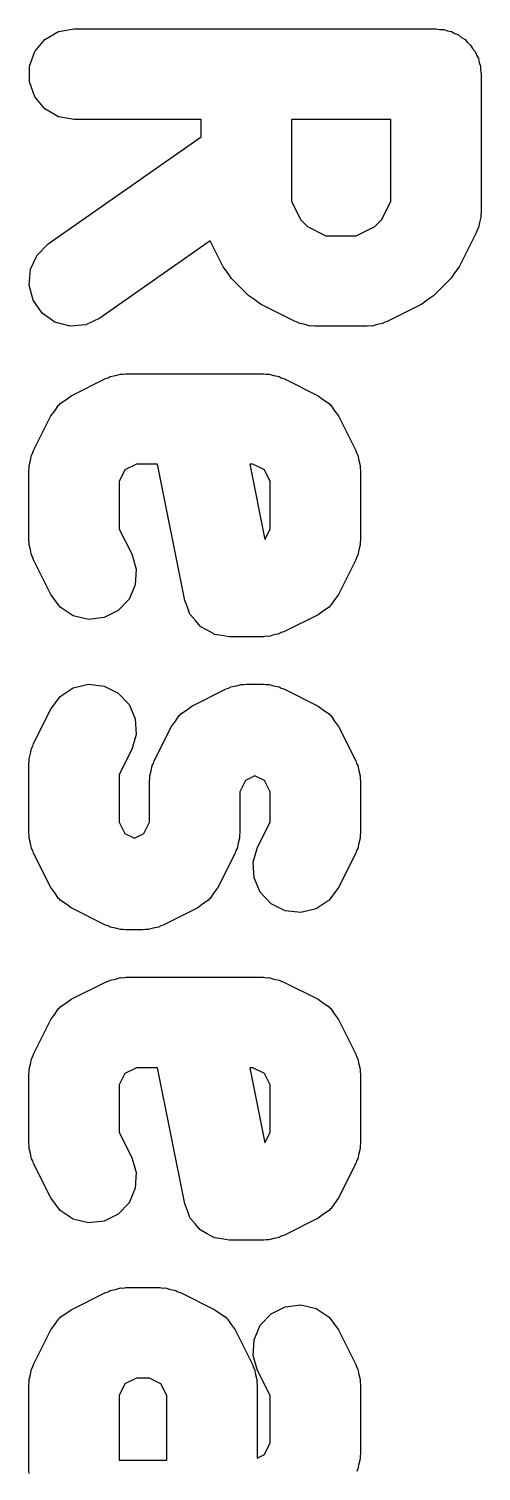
# Model space of a CAD drawing. Extents: x 51 to 137, y -158 to -25.
# Drawn here: x 58.291 to 59.561, y -55.437 to -51.391 of the extents above; entities that cross this region are included whole.
import ezdxf

# ---------------------------------------------------------------- set-up
doc = ezdxf.new("R2010")
doc.units = 0
doc.header["$MEASUREMENT"] = 0
doc.layers.add('BLACK', color=7, linetype='CONTINUOUS')

msp = doc.modelspace()

# ---------------------------------------------------------------- linework, layer by layer
at = {"layer": 'Black'}
for p, q in [((58.3741, -51.3984), (58.4176, -51.3907)), ((58.4176, -51.3907), (59.4336, -51.3907)), ((59.4336, -51.3907), (59.4445, -51.3927)), ((58.3076, -51.4542), (58.3359, -51.4204)), ((58.3359, -51.4204), (58.3741, -51.3984)), ((59.4445, -51.3927), (59.4556, -51.3927)), ((59.4556, -51.3927), (59.4661, -51.3965)), ((59.4661, -51.3965), (59.477, -51.3984)), ((59.477, -51.3984), (59.4866, -51.4039)), ((59.4866, -51.4039), (59.4971, -51.4077)), ((59.4971, -51.4077), (59.5056, -51.4149)), ((59.5056, -51.4149), (59.5152, -51.4204)), ((59.5152, -51.4204), (59.5224, -51.429)), ((59.5224, -51.429), (59.5309, -51.4361)), ((58.2925, -51.4957), (58.3076, -51.4542)), ((59.5309, -51.4361), (59.5364, -51.4457)), ((59.5364, -51.4457), (59.5436, -51.4542)), ((59.5436, -51.4542), (59.5474, -51.4647)), ((59.5474, -51.4647), (59.5529, -51.4743)), ((58.2925, -51.5398), (58.2925, -51.4957)), ((59.5529, -51.4743), (59.5549, -51.4852)), ((59.5549, -51.4852), (59.5587, -51.4957)), ((59.5587, -51.4957), (59.5587, -51.5068)), ((59.5587, -51.5068), (59.5606, -51.5177)), ((58.3076, -51.5812), (58.2925, -51.5398)), ((59.5606, -51.5177), (59.5606, -51.9048)), ((58.3359, -51.615), (58.3076, -51.5812)), ((58.3741, -51.6371), (58.3359, -51.615)), ((58.4176, -51.6447), (58.3741, -51.6371)), ((58.7744, -51.6447), (58.4176, -51.6447)), ((58.7744, -51.6935), (58.7744, -51.6447)), ((59.0284, -51.6447), (59.0284, -51.8748)), ((59.3066, -51.6447), (59.0284, -51.6447)), ((59.3066, -51.8748), (59.3066, -51.6447)), ((58.3448, -51.9943), (58.7744, -51.6935)), ((59.0284, -51.8748), (59.0541, -51.9263)), ((59.2808, -51.9263), (59.3066, -51.8748)), ((59.5606, -51.9048), (59.5593, -51.912)), ((59.5593, -51.912), (59.5597, -51.9193)), ((59.0541, -51.9263), (59.0734, -51.9455)), ((59.0734, -51.9455), (59.1249, -51.9713)), ((59.2101, -51.9713), (59.2616, -51.9455)), ((59.2616, -51.9455), (59.2808, -51.9263)), ((59.5493, -51.9546), (59.5472, -51.9616)), ((59.5529, -51.9482), (59.5493, -51.9546)), ((59.5555, -51.9336), (59.5529, -51.9482)), ((59.5597, -51.9193), (59.5555, -51.9336)), ((58.3136, -52.0254), (58.3448, -51.9943)), ((58.7999, -51.9857), (58.4904, -52.2023)), ((58.8362, -52.0583), (58.7999, -51.9857)), ((59.1249, -51.9713), (59.2101, -51.9713)), ((59.5472, -51.9616), (59.4988, -52.0583)), ((58.2949, -52.0654), (58.3136, -52.0254)), ((58.2911, -52.1094), (58.2949, -52.0654)), ((58.8483, -52.0747), (58.8362, -52.0583)), ((58.86, -52.0913), (58.8483, -52.0747)), ((59.4867, -52.0747), (59.475, -52.0913)), ((59.4988, -52.0583), (59.4867, -52.0747)), ((58.3025, -52.152), (58.2911, -52.1094)), ((58.9083, -52.1397), (58.86, -52.0913)), ((59.475, -52.0913), (59.4266, -52.1397)), ((58.3278, -52.1881), (58.3025, -52.152)), ((58.925, -52.1514), (58.9083, -52.1397)), ((58.9414, -52.1635), (58.925, -52.1514)), ((59.4099, -52.1514), (59.3936, -52.1635)), ((59.4266, -52.1397), (59.4099, -52.1514)), ((58.3639, -52.2134), (58.3278, -52.1881)), ((59.0381, -52.2119), (58.9414, -52.1635)), ((59.3936, -52.1635), (59.2969, -52.2119)), ((58.4065, -52.2248), (58.3639, -52.2134)), ((58.4504, -52.221), (58.4065, -52.2248)), ((58.4904, -52.2023), (58.4504, -52.221)), ((59.0451, -52.214), (59.0381, -52.2119)), ((59.0515, -52.2176), (59.0451, -52.214)), ((59.0661, -52.2202), (59.0515, -52.2176)), ((59.0804, -52.2245), (59.0661, -52.2202)), ((59.0877, -52.224), (59.0804, -52.2245)), ((59.0949, -52.2253), (59.0877, -52.224)), ((59.2401, -52.2253), (59.0949, -52.2253)), ((59.2473, -52.224), (59.2401, -52.2253)), ((59.2546, -52.2245), (59.2473, -52.224)), ((59.2688, -52.2202), (59.2546, -52.2245)), ((59.2835, -52.2176), (59.2688, -52.2202)), ((59.2898, -52.214), (59.2835, -52.2176)), ((59.2969, -52.2119), (59.2898, -52.214)), ((58.5339, -52.3634), (58.5482, -52.3592)), ((58.5482, -52.3592), (58.5555, -52.3596)), ((58.5555, -52.3596), (58.5627, -52.3584)), ((58.5627, -52.3584), (58.9498, -52.3584)), ((58.9498, -52.3584), (58.957, -52.3596)), ((58.957, -52.3596), (58.9643, -52.3592)), ((58.9643, -52.3592), (58.9785, -52.3634)), ((58.4092, -52.4201), (58.5059, -52.3718)), ((58.5059, -52.3718), (58.5129, -52.3697)), ((58.5129, -52.3697), (58.5193, -52.366)), ((58.5193, -52.366), (58.5339, -52.3634)), ((58.9785, -52.3634), (58.9932, -52.366)), ((58.9932, -52.366), (58.9995, -52.3697)), ((58.9995, -52.3697), (59.0066, -52.3718)), ((59.0066, -52.3718), (59.1033, -52.4201)), ((58.3766, -52.4443), (58.3786, -52.4415)), ((58.3786, -52.4415), (58.3942, -52.4312)), ((58.3942, -52.4312), (58.4092, -52.4201)), ((59.1033, -52.4201), (59.1183, -52.4312)), ((59.1183, -52.4312), (59.1338, -52.4415)), ((59.1338, -52.4415), (59.1359, -52.4443)), ((58.304, -52.5737), (58.3524, -52.4769)), ((58.3524, -52.4769), (58.3635, -52.462)), ((58.3635, -52.462), (58.3737, -52.4464)), ((58.3737, -52.4464), (58.3766, -52.4443)), ((59.1359, -52.4443), (59.1388, -52.4464)), ((59.1388, -52.4464), (59.149, -52.462)), ((59.149, -52.462), (59.1601, -52.4769)), ((59.1601, -52.4769), (59.2085, -52.5737)), ((58.2914, -52.616), (58.2957, -52.6017)), ((58.2957, -52.6017), (58.2982, -52.5871)), ((58.2982, -52.5871), (58.3019, -52.5807)), ((58.3019, -52.5807), (58.304, -52.5737)), ((59.2085, -52.5737), (59.2106, -52.5807)), ((59.2106, -52.5807), (59.2143, -52.5871)), ((59.2143, -52.5871), (59.2168, -52.6017)), ((59.2168, -52.6017), (59.2211, -52.616)), ((58.2906, -52.6305), (58.2919, -52.6233)), ((58.2906, -52.824), (58.2906, -52.6305)), ((58.2919, -52.6233), (58.2914, -52.616)), ((58.5606, -52.6284), (58.5446, -52.6605)), ((58.5927, -52.6124), (58.5606, -52.6284)), ((58.6521, -52.6124), (58.5927, -52.6124)), ((58.7285, -52.9941), (58.6521, -52.6124)), ((58.9198, -52.6124), (58.9112, -52.6124)), ((58.9112, -52.6124), (58.9533, -52.8232)), ((58.9519, -52.6284), (58.9198, -52.6124)), ((58.9679, -52.6605), (58.9519, -52.6284)), ((59.2211, -52.616), (59.2206, -52.6233)), ((59.2206, -52.6233), (59.2219, -52.6305)), ((59.2219, -52.6305), (59.2219, -52.824)), ((58.5446, -52.6605), (58.5446, -52.794)), ((58.9679, -52.794), (58.9679, -52.6605)), ((58.5446, -52.794), (58.5796, -52.864)), ((58.9533, -52.8232), (58.9679, -52.794)), ((58.2919, -52.8312), (58.2906, -52.824)), ((58.2914, -52.8385), (58.2919, -52.8312)), ((58.2957, -52.8528), (58.2914, -52.8385)), ((59.2211, -52.8385), (59.2168, -52.8528)), ((59.2219, -52.824), (59.2206, -52.8312)), ((59.2206, -52.8312), (59.2211, -52.8385)), ((58.2982, -52.8675), (58.2957, -52.8528)), ((58.3019, -52.8738), (58.2982, -52.8675)), ((58.304, -52.8808), (58.3019, -52.8738)), ((58.3524, -52.9776), (58.304, -52.8808)), ((58.5796, -52.864), (58.5921, -52.9063)), ((59.2085, -52.8808), (59.1601, -52.9776)), ((59.2106, -52.8738), (59.2085, -52.8808)), ((59.2143, -52.8675), (59.2106, -52.8738)), ((59.2168, -52.8528), (59.2143, -52.8675)), ((58.5921, -52.9063), (58.5895, -52.9503)), ((58.5895, -52.9503), (58.5719, -52.9908)), ((58.3786, -53.013), (58.3524, -52.9776)), ((58.5719, -52.9908), (58.5416, -53.0228)), ((58.736, -53.0133), (58.7285, -52.9941)), ((59.1359, -53.0102), (59.1338, -53.013)), ((59.1388, -53.0081), (59.1359, -53.0102)), ((59.149, -52.9925), (59.1388, -53.0081)), ((59.1601, -52.9776), (59.149, -52.9925)), ((58.4155, -53.0373), (58.3786, -53.013)), ((58.4584, -53.0476), (58.4155, -53.0373)), ((58.5022, -53.0425), (58.4584, -53.0476)), ((58.5416, -53.0228), (58.5022, -53.0425)), ((58.743, -53.0327), (58.736, -53.0133)), ((58.744, -53.0338), (58.743, -53.0327)), ((58.7445, -53.0352), (58.744, -53.0338)), ((58.7581, -53.0507), (58.7445, -53.0352)), ((58.7714, -53.0664), (58.7581, -53.0507)), ((59.1033, -53.0344), (59.0066, -53.0828)), ((59.1183, -53.0233), (59.1033, -53.0344)), ((59.1338, -53.013), (59.1183, -53.0233)), ((58.7726, -53.0672), (58.7714, -53.0664)), ((58.7736, -53.0683), (58.7726, -53.0672)), ((58.7917, -53.0782), (58.7736, -53.0683)), ((58.8096, -53.0885), (58.7917, -53.0782)), ((58.811, -53.0888), (58.8096, -53.0885)), ((58.8123, -53.0895), (58.811, -53.0888)), ((58.8327, -53.0926), (58.8123, -53.0895)), ((58.9785, -53.0911), (58.9679, -53.0942)), ((58.9932, -53.0885), (58.9785, -53.0911)), ((58.9995, -53.0848), (58.9932, -53.0885)), ((59.0066, -53.0828), (58.9995, -53.0848)), ((58.853, -53.0962), (58.8327, -53.0926)), ((58.9498, -53.0962), (58.853, -53.0962)), ((58.957, -53.0949), (58.9498, -53.0962)), ((58.9643, -53.0953), (58.957, -53.0949)), ((58.9679, -53.0942), (58.9643, -53.0953)), ((58.3786, -53.264), (58.4155, -53.2397)), ((58.4155, -53.2397), (58.4584, -53.2294)), ((58.4584, -53.2294), (58.5022, -53.2345)), ((58.5022, -53.2345), (58.5416, -53.2542)), ((58.7478, -53.291), (58.8446, -53.2426)), ((58.8446, -53.2426), (58.8516, -53.2405)), ((58.8516, -53.2405), (58.858, -53.2369)), ((58.858, -53.2369), (58.8726, -53.2343)), ((58.8726, -53.2343), (58.8869, -53.23)), ((58.8869, -53.23), (58.8942, -53.2305)), ((58.8942, -53.2305), (58.9014, -53.2292)), ((58.9014, -53.2292), (58.9498, -53.2292)), ((58.9498, -53.2292), (58.957, -53.2305)), ((58.957, -53.2305), (58.9643, -53.23)), ((58.9643, -53.23), (58.9785, -53.2343)), ((58.9785, -53.2343), (58.9932, -53.2369)), ((58.9932, -53.2369), (58.9995, -53.2405)), ((58.9995, -53.2405), (59.0066, -53.2426)), ((59.0066, -53.2426), (59.1033, -53.291)), ((58.3524, -53.2994), (58.3786, -53.264)), ((58.5416, -53.2542), (58.5719, -53.2862)), ((58.5719, -53.2862), (58.5895, -53.3267)), ((58.7329, -53.3021), (58.7478, -53.291)), ((59.1033, -53.291), (59.1183, -53.3021)), ((58.304, -53.3962), (58.3524, -53.2994)), ((58.5895, -53.3267), (58.5921, -53.3707)), ((58.691, -53.3478), (58.7021, -53.3328)), ((58.7021, -53.3328), (58.7124, -53.3173)), ((58.7124, -53.3173), (58.7152, -53.3152)), ((58.7152, -53.3152), (58.7173, -53.3124)), ((58.7173, -53.3124), (58.7329, -53.3021)), ((59.1183, -53.3021), (59.1338, -53.3124)), ((59.1338, -53.3124), (59.1359, -53.3152)), ((59.1359, -53.3152), (59.1388, -53.3173)), ((59.1388, -53.3173), (59.149, -53.3328)), ((59.149, -53.3328), (59.1601, -53.3478)), ((58.5921, -53.3707), (58.5796, -53.413)), ((58.6427, -53.4446), (58.691, -53.3478)), ((59.1601, -53.3478), (59.2085, -53.4446)), ((58.2957, -53.4242), (58.2982, -53.4095)), ((58.2982, -53.4095), (58.3019, -53.4032)), ((58.3019, -53.4032), (58.304, -53.3962)), ((58.5796, -53.413), (58.5446, -53.4829)), ((58.2906, -53.453), (58.2919, -53.4458)), ((58.2906, -53.6465), (58.2906, -53.453)), ((58.2914, -53.4384), (58.2957, -53.4242)), ((58.2919, -53.4458), (58.2914, -53.4384)), ((58.6369, -53.4579), (58.6406, -53.4516)), ((58.6406, -53.4516), (58.6427, -53.4446)), ((59.2085, -53.4446), (59.2106, -53.4516)), ((59.2106, -53.4516), (59.2143, -53.4579)), ((58.5446, -53.4829), (58.5446, -53.6165)), ((58.6292, -53.5014), (58.6305, -53.4941)), ((58.6301, -53.4868), (58.6343, -53.4726)), ((58.6305, -53.4941), (58.6301, -53.4868)), ((58.6343, -53.4726), (58.6369, -53.4579)), ((58.9256, -53.4861), (58.8993, -53.4992)), ((58.9519, -53.4992), (58.9256, -53.4861)), ((59.2143, -53.4579), (59.2168, -53.4726)), ((59.2168, -53.4726), (59.2211, -53.4868)), ((59.2211, -53.4868), (59.2206, -53.4941)), ((59.2206, -53.4941), (59.2219, -53.5014)), ((58.6292, -53.6165), (58.6292, -53.5014)), ((58.8993, -53.4992), (58.8832, -53.5313)), ((58.8832, -53.5313), (58.8832, -53.6465)), ((58.9679, -53.5313), (58.9519, -53.4992)), ((58.9679, -53.6165), (58.9679, -53.5313)), ((59.2219, -53.5014), (59.2219, -53.6465)), ((58.5446, -53.6165), (58.5606, -53.6486)), ((58.6132, -53.6486), (58.6292, -53.6165)), ((58.9329, -53.6865), (58.9679, -53.6165)), ((58.2919, -53.6537), (58.2906, -53.6465)), ((58.2914, -53.661), (58.2919, -53.6537)), ((58.5606, -53.6486), (58.5869, -53.6617)), ((58.5869, -53.6617), (58.6132, -53.6486)), ((58.8832, -53.6465), (58.882, -53.6537)), ((58.882, -53.6537), (58.8824, -53.661)), ((59.2219, -53.6465), (59.2206, -53.6537)), ((59.2206, -53.6537), (59.2211, -53.661)), ((58.2957, -53.6753), (58.2914, -53.661)), ((58.2982, -53.6899), (58.2957, -53.6753)), ((58.3019, -53.6963), (58.2982, -53.6899)), ((58.304, -53.7033), (58.3019, -53.6963)), ((58.8719, -53.6963), (58.8698, -53.7033)), ((58.8756, -53.6899), (58.8719, -53.6963)), ((58.8782, -53.6753), (58.8756, -53.6899)), ((58.8824, -53.661), (58.8782, -53.6753)), ((58.9204, -53.7287), (58.9329, -53.6865)), ((59.2106, -53.6963), (59.2085, -53.7033)), ((59.2143, -53.6899), (59.2106, -53.6963)), ((59.2168, -53.6753), (59.2143, -53.6899)), ((59.2211, -53.661), (59.2168, -53.6753)), ((58.3524, -53.8001), (58.304, -53.7033)), ((58.8698, -53.7033), (58.8215, -53.8001)), ((58.923, -53.7728), (58.9204, -53.7287)), ((59.2085, -53.7033), (59.1601, -53.8001)), ((58.9405, -53.8132), (58.923, -53.7728)), ((58.3635, -53.815), (58.3524, -53.8001)), ((58.3737, -53.8306), (58.3635, -53.815)), ((58.8104, -53.815), (58.8001, -53.8306)), ((58.8215, -53.8001), (58.8104, -53.815)), ((58.9709, -53.8453), (58.9405, -53.8132)), ((59.1601, -53.8001), (59.1338, -53.8355)), ((58.3766, -53.8327), (58.3737, -53.8306)), ((58.3786, -53.8355), (58.3766, -53.8327)), ((58.3942, -53.8457), (58.3786, -53.8355)), ((58.4092, -53.8568), (58.3942, -53.8457)), ((58.5059, -53.9052), (58.4092, -53.8568)), ((58.7647, -53.8568), (58.6679, -53.9052)), ((58.7796, -53.8458), (58.7647, -53.8568)), ((58.7952, -53.8355), (58.7796, -53.8458)), ((58.7973, -53.8327), (58.7952, -53.8355)), ((58.8001, -53.8306), (58.7973, -53.8327)), ((59.0103, -53.865), (58.9709, -53.8453)), ((59.097, -53.8598), (59.0541, -53.87)), ((59.1338, -53.8355), (59.097, -53.8598)), ((59.0541, -53.87), (59.0103, -53.865)), ((58.5129, -53.9073), (58.5059, -53.9052)), ((58.5193, -53.911), (58.5129, -53.9073)), ((58.5339, -53.9136), (58.5193, -53.911)), ((58.5482, -53.9178), (58.5339, -53.9136)), ((58.5555, -53.9174), (58.5482, -53.9178)), ((58.5627, -53.9186), (58.5555, -53.9174)), ((58.6111, -53.9186), (58.5627, -53.9186)), ((58.6183, -53.9174), (58.6111, -53.9186)), ((58.6256, -53.9178), (58.6183, -53.9174)), ((58.6399, -53.9136), (58.6256, -53.9178)), ((58.6545, -53.911), (58.6399, -53.9136)), ((58.6609, -53.9073), (58.6545, -53.911)), ((58.6679, -53.9052), (58.6609, -53.9073)), ((58.5129, -54.063), (58.5193, -54.0593)), ((58.5193, -54.0593), (58.5339, -54.0568)), ((58.5339, -54.0568), (58.5482, -54.0525)), ((58.5482, -54.0525), (58.5555, -54.053)), ((58.5555, -54.053), (58.5627, -54.0517)), ((58.5627, -54.0517), (58.9498, -54.0517)), ((58.9498, -54.0517), (58.957, -54.053)), ((58.957, -54.053), (58.9643, -54.0525)), ((58.9643, -54.0525), (58.9785, -54.0568)), ((58.9785, -54.0568), (58.9932, -54.0593)), ((58.9932, -54.0593), (58.9995, -54.063)), ((58.4092, -54.1135), (58.5059, -54.0651)), ((58.5059, -54.0651), (58.5129, -54.063)), ((58.9995, -54.063), (59.0066, -54.0651)), ((59.0066, -54.0651), (59.1033, -54.1135)), ((58.3635, -54.1553), (58.3737, -54.1397)), ((58.3737, -54.1397), (58.3766, -54.1377)), ((58.3766, -54.1377), (58.3786, -54.1348)), ((58.3786, -54.1348), (58.3942, -54.1246)), ((58.3942, -54.1246), (58.4092, -54.1135)), ((59.1033, -54.1135), (59.1183, -54.1246)), ((59.1183, -54.1246), (59.1338, -54.1348)), ((59.1338, -54.1348), (59.1359, -54.1377)), ((59.1359, -54.1377), (59.1388, -54.1397)), ((59.1388, -54.1397), (59.149, -54.1553)), ((58.304, -54.267), (58.3524, -54.1703)), ((58.3524, -54.1703), (58.3635, -54.1553)), ((59.149, -54.1553), (59.1601, -54.1703)), ((59.1601, -54.1703), (59.2085, -54.267)), ((58.2914, -54.3093), (58.2957, -54.295)), ((58.2957, -54.295), (58.2982, -54.2804)), ((58.2982, -54.2804), (58.3019, -54.274)), ((58.3019, -54.274), (58.304, -54.267)), ((59.2085, -54.267), (59.2106, -54.274)), ((59.2106, -54.274), (59.2143, -54.2804)), ((59.2143, -54.2804), (59.2168, -54.295)), ((59.2168, -54.295), (59.2211, -54.3093)), ((58.2906, -54.3238), (58.2919, -54.3166)), ((58.2906, -54.5174), (58.2906, -54.3238)), ((58.2919, -54.3166), (58.2914, -54.3093)), ((58.5606, -54.3217), (58.5446, -54.3538)), ((58.5927, -54.3057), (58.5606, -54.3217)), ((58.6521, -54.3057), (58.5927, -54.3057)), ((58.7285, -54.6874), (58.6521, -54.3057)), ((58.9198, -54.3057), (58.9112, -54.3057)), ((58.9112, -54.3057), (58.9533, -54.5165)), ((58.9519, -54.3217), (58.9198, -54.3057)), ((58.9679, -54.3538), (58.9519, -54.3217)), ((59.2211, -54.3093), (59.2206, -54.3166)), ((59.2206, -54.3166), (59.2219, -54.3238)), ((59.2219, -54.3238), (59.2219, -54.5174)), ((58.5446, -54.3538), (58.5446, -54.4874)), ((58.9679, -54.4874), (58.9679, -54.3538)), ((58.5446, -54.4874), (58.5796, -54.5573)), ((58.9533, -54.5165), (58.9679, -54.4874)), ((58.2919, -54.5246), (58.2906, -54.5174)), ((58.2914, -54.5319), (58.2919, -54.5246)), ((58.2957, -54.5461), (58.2914, -54.5319)), ((58.2982, -54.5608), (58.2957, -54.5461)), ((59.2168, -54.5461), (59.2143, -54.5608)), ((59.2211, -54.5319), (59.2168, -54.5461)), ((59.2219, -54.5174), (59.2206, -54.5246)), ((59.2206, -54.5246), (59.2211, -54.5319)), ((58.3019, -54.5671), (58.2982, -54.5608)), ((58.304, -54.5741), (58.3019, -54.5671)), ((58.3524, -54.6709), (58.304, -54.5741)), ((58.5796, -54.5573), (58.5921, -54.5996)), ((59.2085, -54.5741), (59.1601, -54.6709)), ((59.2106, -54.5671), (59.2085, -54.5741)), ((59.2143, -54.5608), (59.2106, -54.5671)), ((58.5921, -54.5996), (58.5895, -54.6436)), ((58.5895, -54.6436), (58.5719, -54.6841)), ((58.3786, -54.7063), (58.3524, -54.6709)), ((58.4155, -54.7306), (58.3786, -54.7063)), ((58.5719, -54.6841), (58.5416, -54.7161)), ((58.736, -54.7066), (58.7285, -54.6874)), ((58.743, -54.726), (58.736, -54.7066)), ((59.1338, -54.7063), (59.1183, -54.7166)), ((59.1359, -54.7035), (59.1338, -54.7063)), ((59.1388, -54.7014), (59.1359, -54.7035)), ((59.149, -54.6859), (59.1388, -54.7014)), ((59.1601, -54.6709), (59.149, -54.6859)), ((58.4584, -54.7409), (58.4155, -54.7306)), ((58.5022, -54.7358), (58.4584, -54.7409)), ((58.5416, -54.7161), (58.5022, -54.7358)), ((58.744, -54.7271), (58.743, -54.726)), ((58.7445, -54.7285), (58.744, -54.7271)), ((58.7581, -54.744), (58.7445, -54.7285)), ((58.7714, -54.7598), (58.7581, -54.744)), ((59.1033, -54.7277), (59.0066, -54.7761)), ((59.1183, -54.7166), (59.1033, -54.7277)), ((58.7726, -54.7605), (58.7714, -54.7598)), ((58.7736, -54.7616), (58.7726, -54.7605)), ((58.7917, -54.7715), (58.7736, -54.7616)), ((58.8096, -54.7818), (58.7917, -54.7715)), ((58.811, -54.7821), (58.8096, -54.7818)), ((58.8123, -54.7828), (58.811, -54.7821)), ((58.8327, -54.7859), (58.8123, -54.7828)), ((58.853, -54.7895), (58.8327, -54.7859)), ((58.9498, -54.7895), (58.853, -54.7895)), ((58.957, -54.7882), (58.9498, -54.7895)), ((58.9643, -54.7887), (58.957, -54.7882)), ((58.9679, -54.7876), (58.9643, -54.7887)), ((58.9785, -54.7844), (58.9679, -54.7876)), ((58.9932, -54.7818), (58.9785, -54.7844)), ((58.9995, -54.7782), (58.9932, -54.7818)), ((59.0066, -54.7761), (58.9995, -54.7782)), ((58.4092, -54.9843), (58.5059, -54.9359)), ((58.5059, -54.9359), (58.5129, -54.9339)), ((58.5129, -54.9339), (58.5193, -54.9302)), ((58.5193, -54.9302), (58.5339, -54.9276)), ((58.5339, -54.9276), (58.5482, -54.9234)), ((58.5482, -54.9234), (58.5555, -54.9238)), ((58.5555, -54.9238), (58.5627, -54.9225)), ((58.5627, -54.9225), (58.6595, -54.9225)), ((58.6595, -54.9225), (58.6667, -54.9238)), ((58.6667, -54.9238), (58.674, -54.9234)), ((58.674, -54.9234), (58.6883, -54.9276)), ((58.6883, -54.9276), (58.7029, -54.9302)), ((58.7029, -54.9302), (58.7093, -54.9339)), ((58.7093, -54.9339), (58.7163, -54.9359)), ((58.7163, -54.9359), (58.813, -54.9843)), ((58.3942, -54.9954), (58.4092, -54.9843)), ((58.813, -54.9843), (58.828, -54.9954)), ((58.9709, -54.9959), (59.0103, -54.9762)), ((59.0103, -54.9762), (59.0541, -54.9711)), ((59.0541, -54.9711), (59.097, -54.9814)), ((59.097, -54.9814), (59.1338, -55.0057)), ((58.3524, -55.0411), (58.3635, -55.0262)), ((58.3635, -55.0262), (58.3737, -55.0106)), ((58.3737, -55.0106), (58.3766, -55.0085)), ((58.3766, -55.0085), (58.3786, -55.0057)), ((58.3786, -55.0057), (58.3942, -54.9954)), ((58.828, -54.9954), (58.8436, -55.0057)), ((58.8436, -55.0057), (58.8457, -55.0085)), ((58.8457, -55.0085), (58.8485, -55.0106)), ((58.8485, -55.0106), (58.8587, -55.0262)), ((58.8587, -55.0262), (58.8698, -55.0411)), ((58.923, -55.0684), (58.9405, -55.0279)), ((58.9405, -55.0279), (58.9709, -54.9959)), ((59.1338, -55.0057), (59.1601, -55.0411)), ((58.304, -55.1379), (58.3524, -55.0411)), ((58.8698, -55.0411), (58.9182, -55.1379)), ((58.9204, -55.1124), (58.923, -55.0684)), ((59.1601, -55.0411), (59.2085, -55.1379)), ((58.9329, -55.1547), (58.9204, -55.1124)), ((58.2957, -55.1659), (58.2982, -55.1512)), ((58.2982, -55.1512), (58.3019, -55.1449)), ((58.3019, -55.1449), (58.304, -55.1379)), ((58.9182, -55.1379), (58.9203, -55.1449)), ((58.9203, -55.1449), (58.924, -55.1512)), ((58.924, -55.1512), (58.9266, -55.1659)), ((58.9679, -55.2247), (58.9329, -55.1547)), ((59.2085, -55.1379), (59.2106, -55.1449)), ((59.2106, -55.1449), (59.2143, -55.1512)), ((59.2143, -55.1512), (59.2168, -55.1659)), ((58.2906, -55.1947), (58.2919, -55.1875)), ((58.2906, -55.4366), (58.2906, -55.1947)), ((58.2914, -55.1802), (58.2957, -55.1659)), ((58.2919, -55.1875), (58.2914, -55.1802)), ((58.5606, -55.1926), (58.5446, -55.2247)), ((58.5927, -55.1765), (58.5606, -55.1926)), ((58.6295, -55.1765), (58.5927, -55.1765)), ((58.6616, -55.1926), (58.6295, -55.1765)), ((58.6776, -55.2247), (58.6616, -55.1926)), ((58.9266, -55.1659), (58.9308, -55.1802)), ((58.9308, -55.1802), (58.9304, -55.1875)), ((58.9304, -55.1875), (58.9316, -55.1947)), ((58.9316, -55.1947), (58.9316, -55.4004)), ((59.2168, -55.1659), (59.2211, -55.1802)), ((59.2211, -55.1802), (59.2206, -55.1875)), ((59.2206, -55.1875), (59.2219, -55.1947)), ((59.2219, -55.1947), (59.2219, -55.3882)), ((58.5446, -55.2247), (58.5446, -55.4063)), ((58.6776, -55.4063), (58.6776, -55.2247)), ((58.9679, -55.3582), (58.9679, -55.2247)), ((58.9316, -55.4004), (58.9519, -55.3903)), ((58.9519, -55.3903), (58.9679, -55.3582)), ((59.2219, -55.3882), (59.2206, -55.3954)), ((59.2206, -55.3954), (59.2211, -55.4027)), ((58.2919, -55.4438), (58.2906, -55.4366)), ((58.5446, -55.4063), (58.6776, -55.4063)), ((59.2143, -55.4316), (59.2106, -55.438)), ((59.2168, -55.417), (59.2143, -55.4316)), ((59.2211, -55.4027), (59.2168, -55.417))]:
    msp.add_line(p, q, dxfattribs=at)

doc.saveas('drawing.dxf')
